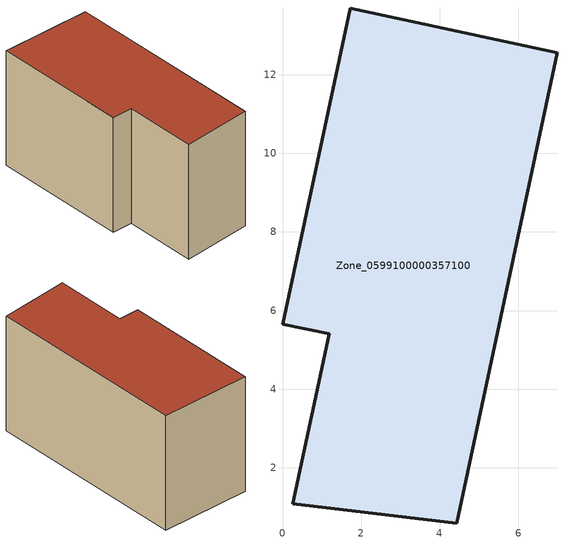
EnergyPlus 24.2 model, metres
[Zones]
Zone_0599100000357100
 floor ground (C_G): 4.43,0.59 0.27,1.08 1.19,5.4 0,5.65 1.73,13.7 7,12.55 z0
 wall outside (C_F): 0.27,1.08 4.43,0.59 7,12.55 1.73,13.7 0,5.65 1.19,5.4 0.27,1.08 z0:7
 roof outside (C_R): 4.43,0.59 7,12.55 1.73,13.7 0,5.65 1.19,5.4 0.27,1.08 z7
[BUILDING]
Pand.0599100000357100: North Axis=0; Terrain=City; Loads Convergence Tolerance Value=0.04; Temperature Convergence Tolerance Value=0.4; Solar Distribution=FullExterior; Maximum Number of Warmup Days=25; Minimum Number of Warmup Days=1
[Site:Location]
Rotterdam.The.Hague.AP_ZH_NLD Design_Conditions: Latitude=51.96; Longitude=4.45; Time Zone=1; Elevation=-4.5
[SITE:GROUNDTEMPERATURE:BUILDINGSURFACE]
18, 18, 18, 18, 18, 18, 18, 18, 18, 18, 18, 18
[MATERIAL] Thermal Absorptance=0.9; Solar Absorptance=0.7; Visible Absorptance=0.7
Name | Roughness | Thickness | Conductivity | Density | Specific Heat
G.TI.1992-2005 | MediumSmooth | 0.15 | 0.06 | 540 | 1210
F.TI.1992-2005 | Rough | 0.3 | 0.12 | 1920 | 840
R.TI.1992-2005 | MediumRough | 0.2 | 0.08 | 1500 | 1000
[CONSTRUCTION]
C_G: G.TI.1992-2005
C_F: F.TI.1992-2005
C_R: R.TI.1992-2005
[ZONE]
Zone_0599100000357100: Type=1; Multiplier=1; Ceiling Height=Autocalculate; Volume=Autocalculate; Floor Area=autocalculate; Part of Total Floor Area=Yes
[ZONEINFILTRATION:DESIGNFLOWRATE]
Infil_Zone_0599100000357100: Zone or ZoneList or Space or SpaceList=Zone_0599100000357100; Schedule=AlwaysOn; Design Flow Rate Calculation Method=Flow/Area; Flow Rate per Floor Area=0.0015; Constant Term Coefficient=1; Temperature Term Coefficient=0; Velocity Term Coefficient=0; Velocity Squared Term Coefficient=0
[HVACTEMPLATE:ZONE:IDEALLOADSAIRSYSTEM]
Zone_0599100000357100: Maximum Heating Supply Air Temperature=50; Minimum Cooling Supply Air Temperature=13; Maximum Heating Supply Air Humidity Ratio=0.0156; Minimum Cooling Supply Air Humidity Ratio=0.0077; Heating Limit=NoLimit; Cooling Limit=NoLimit; Dehumidification Control Type=ConstantSensibleHeatRatio; Cooling Sensible Heat Ratio=0.7; Dehumidification Setpoint=60; Humidification Control Type=None; Humidification Setpoint=30; Outdoor Air Method=None; Outdoor Air Flow Rate per Person=0.00944; Outdoor Air Flow Rate per Zone Floor Area=0; Outdoor Air Flow Rate per Zone=0; Demand Controlled Ventilation Type=None; Outdoor Air Economizer Type=NoEconomizer; Heat Recovery Type=None; Sensible Heat Recovery Effectiveness=0.7; Latent Heat Recovery Effectiveness=0.65
[ZONECONTROL:THERMOSTAT]
ThermostatControl_Zone_0599100000357100: Zone or ZoneList=Zone_0599100000357100; Control Type Schedule=DualSetpointControlType; Control 1=Thermostat_Zone_0599100000357100; Temperature Difference Between Cutout And Setpoint=0
[THERMOSTATSETPOINT:DUALSETPOINT]
Thermostat_Zone_0599100000357100: Heating Setpoint Temperature Schedule=HeatingSetpoint_Zone_0599100000357100; Cooling Setpoint Temperature Schedule=CoolingSetpoint_Zone_0599100000357100
[SCHEDULE:COMPACT]
HeatingSetpoint_Zone_0599100000357100: Through: 12/31, For: AllDays, Until: 24:00, 21
CoolingSetpoint_Zone_0599100000357100: Through: 12/31, For: AllDays, Until: 24:00, 24
DualSetpointControlType: Through: 12/31, For: AllDays, Until: 24:00, 4
AlwaysOn: Through: 12/31, For: AllDays, Until: 24:00, 1
